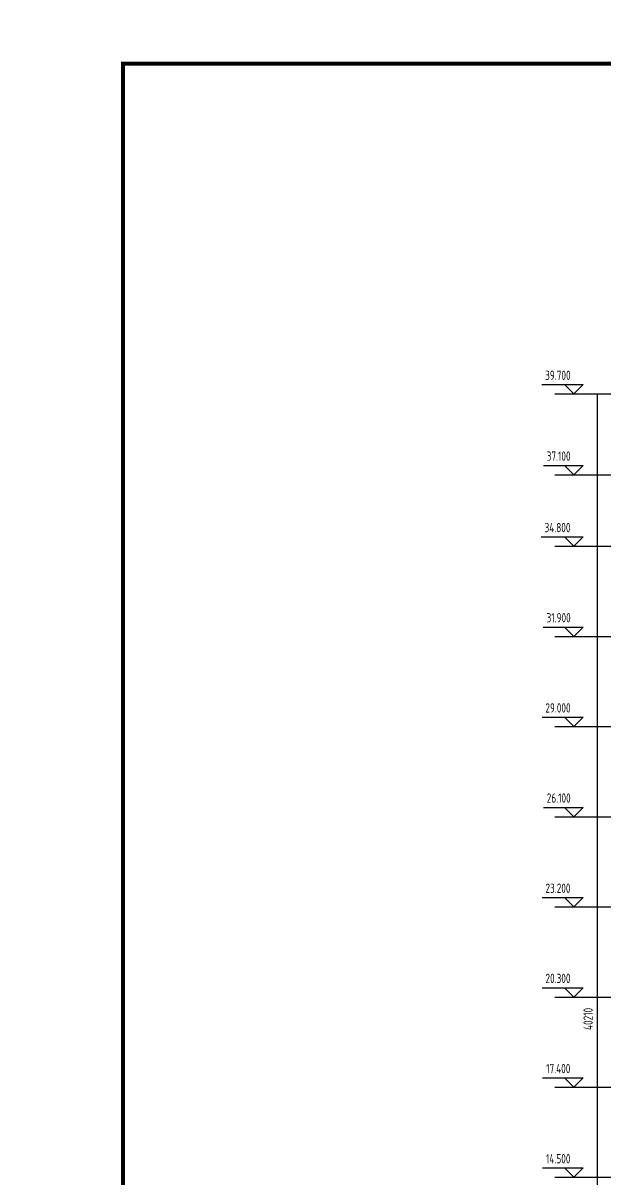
# Model space of a CAD drawing. Extents: x -726032 to 135930, y -151624 to 587044.
# Drawn here: x -435486 to -416754, y 309408 to 346586 of the extents above; entities that cross this region are included whole.
import ezdxf
from ezdxf.enums import TextEntityAlignment as Align

# ---------------------------------------------------------------- set-up
doc = ezdxf.new("R2010")
doc.units = 0
doc.header["$LTSCALE"] = 1000
doc.header["$MEASUREMENT"] = 0
doc.linetypes.add('DOTE', pattern=[2.42, 2, -0.2, 0.02, -0.2])
doc.layers.get('DEFPOINTS').update_dxf_attribs({"color": 1, "linetype": 'CONTINUOUS'})
for name, color, linetype in [('DOTE', 8, 'DOTE'), ('PUB_DIM', 245, 'CONTINUOUS'), ('PUB_TITLE', 1, 'CONTINUOUS')]:
    doc.layers.add(name, color=color, linetype=linetype)
doc.styles.add('DIM_FONT', font='isocp.shx', dxfattribs={"width": 0.8})
doc.dimstyles.new('AXIS', dxfattribs={"dimtxt": 300, "dimasz": 1, "dimexe": 250, "dimexo": 300, "dimgap": 150, "dimtad": 1, "dimdec": 0, "dimzin": 0, "dimdsep": 46, "dimtxsty": 'DIM_FONT', "dimcen": 0.09, "dimse1": 1, "dimse2": 1, "dimclrt": 142, "dimadec": 0, "dimazin": 0, "dimtfac": 1, "dimtdec": 0, "dimtix": 1, "dimtmove": 2, "dimatfit": 3, "dimfxl": 1, "dimtolj": 1, "dimtzin": 0, "dimarcsym": 0})

# ---------------------------------------------------------------- blocks, each defined once
blk = doc.blocks.new('*D4083')
at = {"layer": 'DEFPOINTS', "color": 0, "transparency": 16777216}
for p in [(-416995, 334659), (-415995, 334659), (-415995, 294449)]:
    blk.add_point(p, dxfattribs=at)
at = {"layer": 'PUB_DIM', "color": 0, "lineweight": -2, "transparency": 16777216}
blk.add_line((-416995, 294450), (-416995, 334658), dxfattribs=at)
at = {"layer": 'PUB_DIM', "color": 0, "transparency": 16777216}
for points in [[(-416995, 334658), (-416995, 334658), (-416995, 334659)], [(-416995, 294450), (-416995, 294450), (-416995, 294449)]]:
    blk.add_solid(points, dxfattribs=at)
at = {"layer": 'PUB_DIM', "color": 142, "transparency": 16777216, "insert": (-417295, 314554), "char_height": 300, "attachment_point": 5, "rotation": 90, "style": 'DIM_FONT'}
blk.add_mtext('\\A1;40210', dxfattribs=at)

msp = doc.modelspace()

# ---------------------------------------------------------------- linework, layer by layer
at = {"layer": 'DOTE'}
for p, q in [((-418366.5, 334658.7), (-356514.6, 334658.7)), ((-418366.5, 332058.7), (-356514.6, 332058.7)), ((-418366.5, 329758.7), (-356514.6, 329758.7)), ((-418366.5, 326858.7), (-356514.6, 326858.7)), ((-418366.5, 323958.7), (-356514.6, 323958.7)), ((-418366.5, 321058.7), (-356514.6, 321058.7)), ((-418366.5, 318158.7), (-356514.6, 318158.7)), ((-418366.5, 315258.7), (-356514.6, 315258.7)), ((-418366.5, 312358.7), (-356514.6, 312358.7)), ((-418366.5, 309458.7), (-356514.6, 309458.7))]:
    msp.add_line(p, q, dxfattribs=at)
at = {"layer": 'PUB_DIM'}
for p, q in [((-418785, 334958.7), (-417452, 334958.7)), ((-417752, 334658.7), (-418052, 334958.7)), ((-417452, 334958.7), (-417752, 334658.7)), ((-418736.2, 332358.7), (-417452, 332358.7)), ((-417752, 332058.7), (-418052, 332358.7)), ((-417452, 332358.7), (-417752, 332058.7)), ((-418808.2, 330058.7), (-417452, 330058.7)), ((-417752, 329758.7), (-418052, 330058.7)), ((-417452, 330058.7), (-417752, 329758.7)), ((-418737, 327158.7), (-417452, 327158.7)), ((-417752, 326858.7), (-418052, 327158.7)), ((-417452, 327158.7), (-417752, 326858.7)), ((-418778.9, 324258.7), (-417452, 324258.7)), ((-417752, 323958.7), (-418052, 324258.7)), ((-417452, 324258.7), (-417752, 323958.7)), ((-418730.1, 321358.7), (-417452, 321358.7)), ((-417752, 321058.7), (-418052, 321358.7)), ((-417452, 321358.7), (-417752, 321058.7)), ((-418778.1, 318458.7), (-417452, 318458.7)), ((-417752, 318158.7), (-418052, 318458.7)), ((-417452, 318458.7), (-417752, 318158.7)), ((-418778.1, 315558.7), (-417452, 315558.7)), ((-417752, 315258.7), (-418052, 315558.7)), ((-417452, 315558.7), (-417752, 315258.7)), ((-418760.2, 312658.7), (-417452, 312658.7)), ((-417752, 312358.7), (-418052, 312658.7)), ((-417452, 312658.7), (-417752, 312358.7)), ((-418760.2, 309758.7), (-417452, 309758.7)), ((-417752, 309458.7), (-418052, 309758.7)), ((-417452, 309758.7), (-417752, 309458.7))]:
    msp.add_line(p, q, dxfattribs=at)
at = {"layer": 'PUB_TITLE'}
for points, const_width in [([(-531458.1, 277055.6), (-434868.1, 277055.6), (-434868.1, 346585.7), (-531458.1, 346585.7)], 0.234), ([(-434868.1, 277055.6), (-338278.1, 277055.6), (-338278.1, 346585.7), (-434868.1, 346585.7)], 0.234), ([(-432268.1, 278355.6), (-339578.1, 278355.6), (-339578.1, 345285.7), (-432268.1, 345285.7)], 130)]:
    msp.add_lwpolyline(points, close=True, dxfattribs=dict(at, const_width=const_width))

# ---------------------------------------------------------------- texts
at = {"layer": 'PUB_DIM', "style": 'DIM_FONT', "width": 0.8}
for s, p in [('39.700', (-418268.5, 335258.7)), ('37.100', (-418244.1, 332658.7)), ('34.800', (-418280.1, 330358.7)), ('31.900', (-418244.5, 327458.7)), ('29.000', (-418265.5, 324558.7)), ('26.100', (-418241, 321658.7)), ('23.200', (-418265, 318758.7)), ('20.300', (-418265, 315858.7)), ('17.400', (-418256.1, 312958.7)), ('14.500', (-418256.1, 310058.7))]:
    msp.add_text(s, height=300, dxfattribs=at).set_placement(p, align=Align.MIDDLE)

# ---------------------------------------------------------------- dimensions: what is measured, and where the dimension line sits
at = {"layer": 'PUB_DIM'}
dim = msp.add_aligned_dim(p1=(-415995, 294448.7), p2=(-415995, 334658.7), distance=1000, dimstyle='AXIS', dxfattribs=at)
dim.commit()
dim.dimension.update_dxf_attribs({"geometry": '*D4083', "text_midpoint": (-417295, 314553.7)})

doc.saveas('drawing.dxf')
